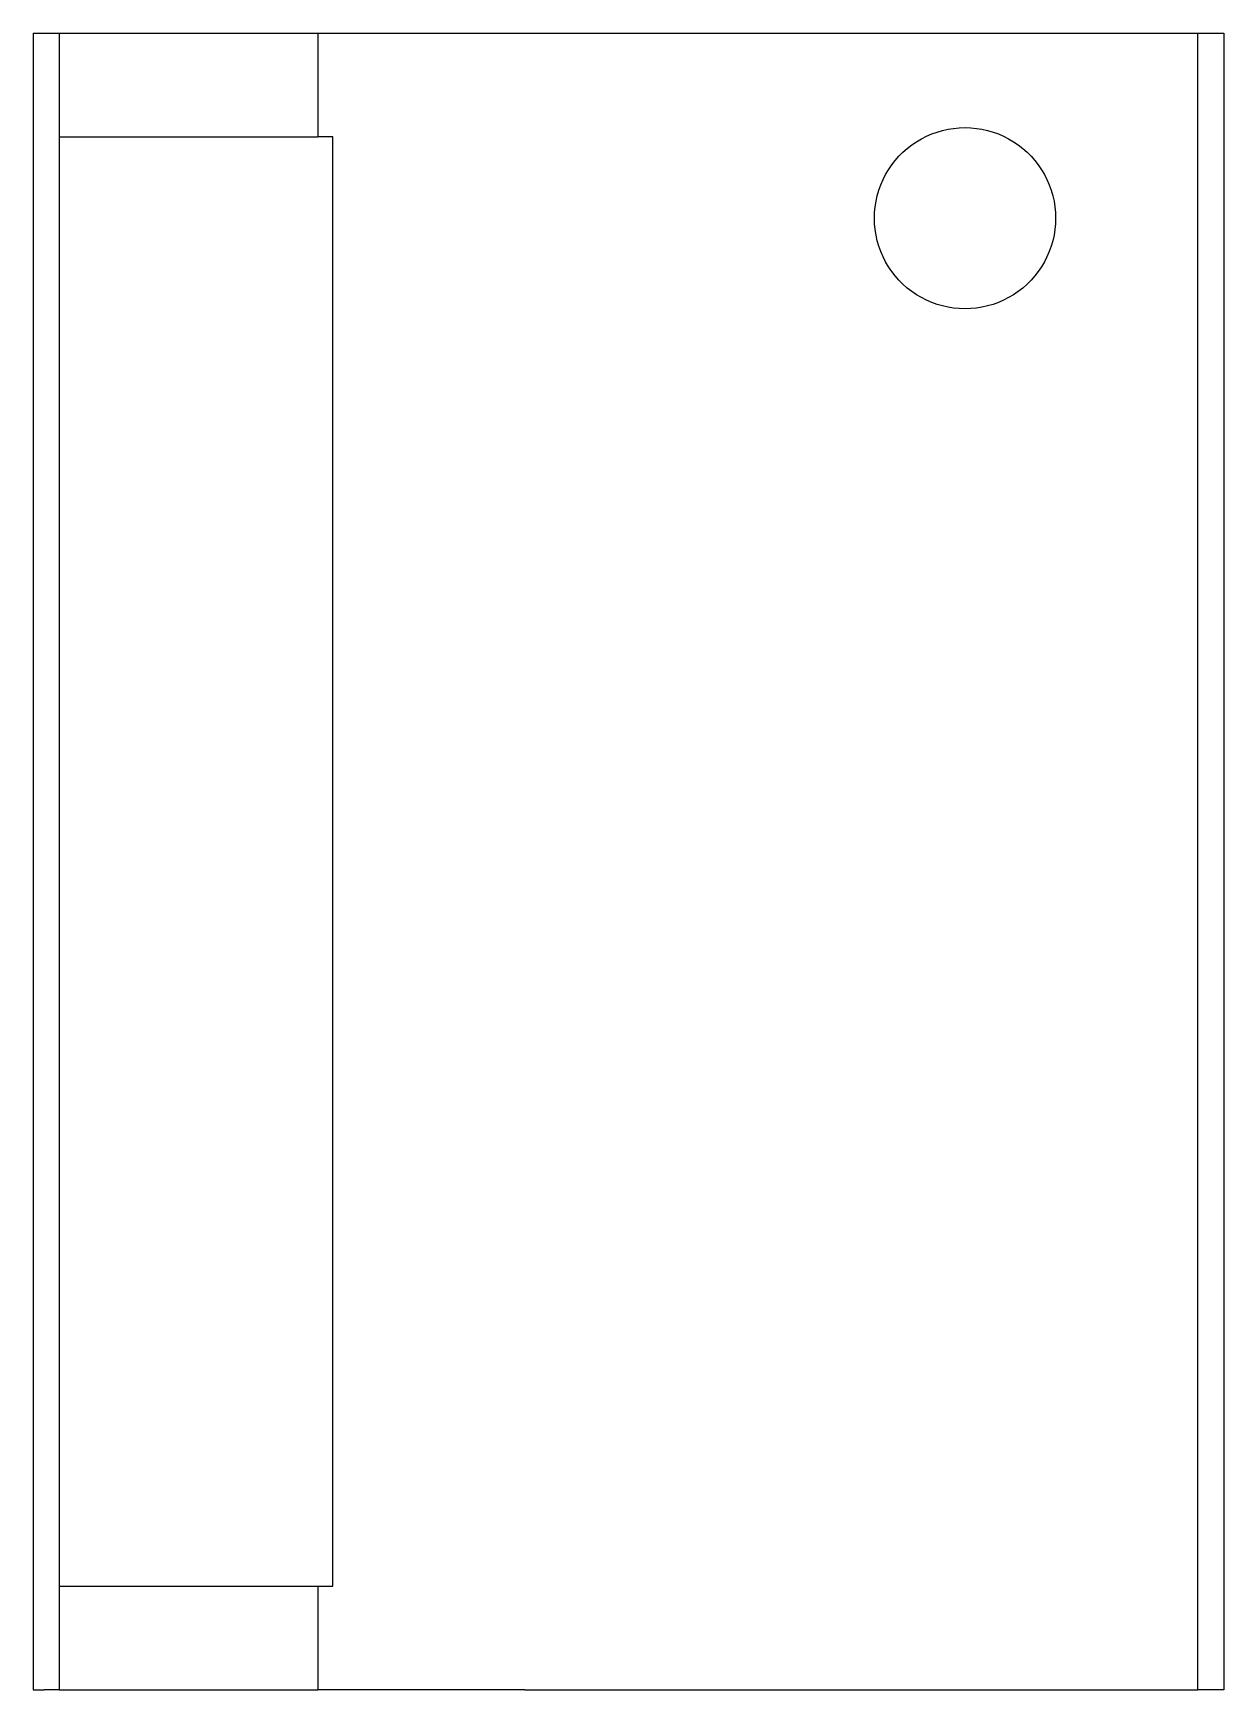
# Model space of a CAD drawing. Header units: metres. Extents: x -46 to 0, y 0 to 64.
import ezdxf

# ---------------------------------------------------------------- set-up
doc = ezdxf.new("R2010")
doc.units = ezdxf.units.M

msp = doc.modelspace()

# ---------------------------------------------------------------- linework, layer by layer
for points in [[(-46, 64), (-46, 62.72), (-46, 61.44), (-46, 60.16), (-46, 58.88), (-46, 57.6), (-46, 56.32), (-46, 55.04), (-46, 53.76), (-46, 52.48), (-46, 51.2), (-46, 49.92), (-46, 48.64), (-46, 47.36), (-46, 46.08), (-46, 44.8), (-46, 43.52), (-46, 42.24), (-46, 40.96), (-46, 39.68), (-46, 38.4), (-46, 37.12), (-46, 35.84), (-46, 34.56), (-46, 33.28), (-46, 32), (-46, 30.72), (-46, 29.44), (-46, 28.16), (-46, 26.88), (-46, 25.6), (-46, 24.32), (-46, 23.04), (-46, 21.76), (-46, 20.48), (-46, 19.2), (-46, 17.92), (-46, 16.64), (-46, 15.36), (-46, 14.08), (-46, 12.8), (-46, 11.52), (-46, 10.24), (-46, 8.96), (-46, 7.68), (-46, 6.4), (-46, 5.12), (-46, 3.84), (-46, 2.56), (-46, 1.28), (-46, 0)], [(-46, 64), (-45.999, 64), (-45.999, 64), (-45.998, 64), (-45.997, 64), (-45.995, 64), (-45.993, 64), (-45.991, 64), (-45.988, 64), (-45.985, 64), (-45.982, 64), (-45.979, 64), (-45.975, 64), (-45.97, 64), (-45.966, 64), (-45.961, 64), (-45.955, 64), (-45.95, 64), (-45.944, 64), (-45.937, 64), (-45.93, 64), (-45.923, 64), (-45.916, 64), (-45.908, 64), (-45.9, 64), (-45.892, 64), (-45.883, 64), (-45.873, 64), (-45.864, 64), (-45.854, 64), (-45.844, 64), (-45.834, 64), (-45.823, 64), (-45.812, 64), (-45.8, 64), (-45.788, 64), (-45.776, 64), (-45.764, 64), (-45.751, 64), (-45.738, 64), (-45.724, 64), (-45.71, 64), (-45.696, 64), (-45.682, 64), (-45.667, 64), (-45.652, 64), (-45.636, 64), (-45.621, 64), (-45.604, 64), (-45.588, 64), (-45.571, 64)], [(-45.571, 64), (-45.55, 64), (-45.528, 64), (-45.506, 64), (-45.485, 64), (-45.465, 64), (-45.444, 64), (-45.424, 64), (-45.405, 64), (-45.386, 64), (-45.368, 64), (-45.35, 64), (-45.332, 64), (-45.315, 64), (-45.298, 64), (-45.282, 64), (-45.267, 64), (-45.251, 64), (-45.236, 64), (-45.222, 64), (-45.208, 64), (-45.194, 64), (-45.181, 64), (-45.169, 64), (-45.156, 64), (-45.144, 64), (-45.133, 64), (-45.123, 64), (-45.112, 64), (-45.102, 64), (-45.093, 64), (-45.084, 64), (-45.075, 64), (-45.067, 64), (-45.06, 64), (-45.052, 64), (-45.046, 64), (-45.04, 64), (-45.034, 64), (-45.028, 64), (-45.024, 64), (-45.019, 64), (-45.015, 64), (-45.011, 64), (-45.009, 64), (-45.006, 64), (-45.004, 64), (-45.002, 64), (-45.002, 64), (-45.001, 64), (-45, 64)], [(-45, 64), (-45, 63.92), (-45, 63.84), (-45, 63.76), (-45, 63.68), (-45, 63.6), (-45, 63.52), (-45, 63.44), (-45, 63.36), (-45, 63.28), (-45, 63.2), (-45, 63.12), (-45, 63.04), (-45, 62.96), (-45, 62.88), (-45, 62.8), (-45, 62.72), (-45, 62.64), (-45, 62.56), (-45, 62.48), (-45, 62.4), (-45, 62.32), (-45, 62.24), (-45, 62.16), (-45, 62.08), (-45, 62), (-45, 61.92), (-45, 61.84), (-45, 61.76), (-45, 61.68), (-45, 61.6), (-45, 61.52), (-45, 61.44), (-45, 61.36), (-45, 61.28), (-45, 61.2), (-45, 61.12), (-45, 61.04), (-45, 60.96), (-45, 60.88), (-45, 60.8), (-45, 60.72), (-45, 60.64), (-45, 60.56), (-45, 60.48), (-45, 60.4), (-45, 60.32), (-45, 60.24), (-45, 60.16), (-45, 60.08), (-45, 60)], [(-45, 64), (-44.965, 64), (-44.93, 64), (-44.895, 64), (-44.83, 64), (-44.727, 64), (-44.623, 64), (-44.52, 64), (-44.362, 64), (-44.195, 64), (-44.028, 64), (-43.846, 64), (-43.624, 64), (-43.402, 64), (-43.181, 64), (-42.928, 64), (-42.662, 64), (-42.397, 64), (-42.127, 64), (-41.831, 64), (-41.535, 64), (-41.239, 64), (-40.935, 64), (-40.623, 64), (-40.312, 64), (-40, 64), (-39.688, 64), (-39.377, 64), (-39.065, 64), (-38.761, 64), (-38.465, 64), (-38.169, 64), (-37.873, 64), (-37.603, 64), (-37.338, 64), (-37.072, 64), (-36.819, 64), (-36.598, 64), (-36.376, 64), (-36.154, 64), (-35.972, 64), (-35.805, 64), (-35.638, 64), (-35.48, 64), (-35.377, 64), (-35.273, 64), (-35.17, 64), (-35.105, 64), (-35.07, 64), (-35.035, 64), (-35, 64)], [(-35, 64), (-35, 63.92), (-35, 63.84), (-35, 63.76), (-35, 63.68), (-35, 63.6), (-35, 63.52), (-35, 63.44), (-35, 63.36), (-35, 63.28), (-35, 63.2), (-35, 63.12), (-35, 63.04), (-35, 62.96), (-35, 62.88), (-35, 62.8), (-35, 62.72), (-35, 62.64), (-35, 62.56), (-35, 62.48), (-35, 62.4), (-35, 62.32), (-35, 62.24), (-35, 62.16), (-35, 62.08), (-35, 62), (-35, 61.92), (-35, 61.84), (-35, 61.76), (-35, 61.68), (-35, 61.6), (-35, 61.52), (-35, 61.44), (-35, 61.36), (-35, 61.28), (-35, 61.2), (-35, 61.12), (-35, 61.04), (-35, 60.96), (-35, 60.88), (-35, 60.8), (-35, 60.72), (-35, 60.64), (-35, 60.56), (-35, 60.48), (-35, 60.4), (-35, 60.32), (-35, 60.24), (-35, 60.16), (-35, 60.08), (-35, 60)], [(-35, 64), (-34.986, 64), (-34.972, 64), (-34.958, 64), (-34.932, 64), (-34.89, 64), (-34.848, 64), (-34.805, 64), (-34.74, 64), (-34.67, 64), (-34.601, 64), (-34.524, 64), (-34.427, 64), (-34.331, 64), (-34.235, 64), (-34.121, 64), (-33.999, 64), (-33.878, 64), (-33.753, 64), (-33.608, 64), (-33.462, 64), (-33.317, 64), (-33.159, 64), (-32.992, 64), (-32.824, 64), (-32.657, 64), (-32.47, 64), (-32.282, 64), (-32.095, 64), (-31.9, 64), (-31.695, 64), (-31.49, 64), (-31.286, 64), (-31.068, 64), (-30.848, 64), (-30.628, 64), (-30.405, 64), (-30.173, 64), (-29.941, 64), (-29.709, 64), (-29.47, 64), (-29.228, 64), (-28.987, 64), (-28.745, 64), (-28.497, 64), (-28.249, 64), (-28.002, 64), (-27.752, 64), (-27.502, 64), (-27.251, 64), (-27, 64)], [(-27, 64), (-26.48, 64), (-25.96, 64), (-25.44, 64), (-24.92, 64), (-24.4, 64), (-23.88, 64), (-23.36, 64), (-22.84, 64), (-22.32, 64), (-21.8, 64), (-21.28, 64), (-20.76, 64), (-20.24, 64), (-19.72, 64), (-19.2, 64), (-18.68, 64), (-18.16, 64), (-17.64, 64), (-17.12, 64), (-16.6, 64), (-16.08, 64), (-15.56, 64), (-15.04, 64), (-14.52, 64), (-14, 64), (-13.48, 64), (-12.96, 64), (-12.44, 64), (-11.92, 64), (-11.4, 64), (-10.88, 64), (-10.36, 64), (-9.84, 64), (-9.32, 64), (-8.8, 64), (-8.28, 64), (-7.76, 64), (-7.24, 64), (-6.72, 64), (-6.2, 64), (-5.68, 64), (-5.16, 64), (-4.64, 64), (-4.12, 64), (-3.6, 64), (-3.08, 64), (-2.56, 64), (-2.04, 64), (-1.52, 64), (-1, 64)], [(-1, 0), (-1, 1.28), (-1, 2.56), (-1, 3.84), (-1, 5.12), (-1, 6.4), (-1, 7.68), (-1, 8.96), (-1, 10.24), (-1, 11.52), (-1, 12.8), (-1, 14.08), (-1, 15.36), (-1, 16.64), (-1, 17.92), (-1, 19.2), (-1, 20.48), (-1, 21.76), (-1, 23.04), (-1, 24.32), (-1, 25.6), (-1, 26.88), (-1, 28.16), (-1, 29.44), (-1, 30.72), (-1, 32), (-1, 33.28), (-1, 34.56), (-1, 35.84), (-1, 37.12), (-1, 38.4), (-1, 39.68), (-1, 40.96), (-1, 42.24), (-1, 43.52), (-1, 44.8), (-1, 46.08), (-1, 47.36), (-1, 48.64), (-1, 49.92), (-1, 51.2), (-1, 52.48), (-1, 53.76), (-1, 55.04), (-1, 56.32), (-1, 57.6), (-1, 58.88), (-1, 60.16), (-1, 61.44), (-1, 62.72), (-1, 64)], [(-1, 64), (-0.98, 64), (-0.96, 64), (-0.94, 64), (-0.92, 64), (-0.9, 64), (-0.88, 64), (-0.86, 64), (-0.84, 64), (-0.82, 64), (-0.8, 64), (-0.78, 64), (-0.76, 64), (-0.74, 64), (-0.72, 64), (-0.7, 64), (-0.68, 64), (-0.66, 64), (-0.64, 64), (-0.62, 64), (-0.6, 64), (-0.58, 64), (-0.56, 64), (-0.54, 64), (-0.52, 64), (-0.5, 64), (-0.48, 64), (-0.46, 64), (-0.44, 64), (-0.42, 64), (-0.4, 64), (-0.38, 64), (-0.36, 64), (-0.34, 64), (-0.32, 64), (-0.3, 64), (-0.28, 64), (-0.26, 64), (-0.24, 64), (-0.22, 64), (-0.2, 64), (-0.18, 64), (-0.16, 64), (-0.14, 64), (-0.12, 64), (-0.1, 64), (-0.08, 64), (-0.06, 64), (-0.04, 64), (-0.02, 64), (0, 64)], [(0, 64), (0, 62.72), (0, 61.44), (0, 60.16), (0, 58.88), (0, 57.6), (0, 56.32), (0, 55.04), (0, 53.76), (0, 52.48), (0, 51.2), (0, 49.92), (0, 48.64), (0, 47.36), (0, 46.08), (0, 44.8), (0, 43.52), (0, 42.24), (0, 40.96), (0, 39.68), (0, 38.4), (0, 37.12), (0, 35.84), (0, 34.56), (0, 33.28), (0, 32), (0, 30.72), (0, 29.44), (0, 28.16), (0, 26.88), (0, 25.6), (0, 24.32), (0, 23.04), (0, 21.76), (0, 20.48), (0, 19.2), (0, 17.92), (0, 16.64), (0, 15.36), (0, 14.08), (0, 12.8), (0, 11.52), (0, 10.24), (0, 8.96), (0, 7.68), (0, 6.4), (0, 5.12), (0, 3.84), (0, 2.56), (0, 1.28), (0, 0)], [(-13.5, 56.85), (-13.493, 57.07), (-13.472, 57.289), (-13.438, 57.506), (-13.39, 57.72), (-13.329, 57.932), (-13.254, 58.138), (-13.167, 58.34), (-13.067, 58.536), (-12.955, 58.725), (-12.832, 58.907), (-12.697, 59.081), (-12.551, 59.246), (-12.396, 59.401), (-12.231, 59.547), (-12.057, 59.682), (-11.875, 59.805), (-11.686, 59.917), (-11.49, 60.017), (-11.288, 60.104), (-11.082, 60.179), (-10.87, 60.24), (-10.656, 60.288), (-10.439, 60.322), (-10.22, 60.343), (-10, 60.35), (-9.78, 60.343), (-9.561, 60.322), (-9.344, 60.288), (-9.13, 60.24), (-8.918, 60.179), (-8.712, 60.104), (-8.51, 60.017), (-8.314, 59.917), (-8.125, 59.805), (-7.943, 59.682), (-7.769, 59.547), (-7.604, 59.401), (-7.449, 59.246), (-7.303, 59.081), (-7.168, 58.907), (-7.045, 58.725), (-6.933, 58.536), (-6.833, 58.34), (-6.746, 58.138), (-6.671, 57.932), (-6.61, 57.72), (-6.562, 57.506), (-6.528, 57.289), (-6.507, 57.07), (-6.5, 56.85)], [(-45, 60), (-45, 58.88), (-45, 57.76), (-45, 56.64), (-45, 55.52), (-45, 54.4), (-45, 53.28), (-45, 52.16), (-45, 51.04), (-45, 49.92), (-45, 48.8), (-45, 47.68), (-45, 46.56), (-45, 45.44), (-45, 44.32), (-45, 43.2), (-45, 42.08), (-45, 40.96), (-45, 39.84), (-45, 38.72), (-45, 37.6), (-45, 36.48), (-45, 35.36), (-45, 34.24), (-45, 33.12), (-45, 32), (-45, 30.88), (-45, 29.76), (-45, 28.64), (-45, 27.52), (-45, 26.4), (-45, 25.28), (-45, 24.16), (-45, 23.04), (-45, 21.92), (-45, 20.8), (-45, 19.68), (-45, 18.56), (-45, 17.44), (-45, 16.32), (-45, 15.2), (-45, 14.08), (-45, 12.96), (-45, 11.84), (-45, 10.72), (-45, 9.6), (-45, 8.48), (-45, 7.36), (-45, 6.24), (-45, 5.12), (-45, 4)], [(-45, 60), (-44.965, 60), (-44.93, 60), (-44.895, 60), (-44.83, 60), (-44.727, 60), (-44.623, 60), (-44.52, 60), (-44.362, 60), (-44.195, 60), (-44.028, 60), (-43.846, 60), (-43.624, 60), (-43.402, 60), (-43.181, 60), (-42.928, 60), (-42.662, 60), (-42.397, 60), (-42.127, 60), (-41.831, 60), (-41.535, 60), (-41.239, 60), (-40.935, 60), (-40.623, 60), (-40.312, 60), (-40, 60), (-39.688, 60), (-39.377, 60), (-39.065, 60), (-38.761, 60), (-38.465, 60), (-38.169, 60), (-37.873, 60), (-37.603, 60), (-37.338, 60), (-37.072, 60), (-36.819, 60), (-36.598, 60), (-36.376, 60), (-36.154, 60), (-35.972, 60), (-35.805, 60), (-35.638, 60), (-35.48, 60), (-35.377, 60), (-35.273, 60), (-35.17, 60), (-35.105, 60), (-35.07, 60), (-35.035, 60), (-35, 60)], [(-34.416, 60), (-34.438, 60), (-34.461, 60), (-34.483, 60), (-34.505, 60), (-34.525, 60), (-34.546, 60), (-34.567, 60), (-34.586, 60), (-34.605, 60), (-34.624, 60), (-34.643, 60), (-34.66, 60), (-34.678, 60), (-34.695, 60), (-34.712, 60), (-34.728, 60), (-34.743, 60), (-34.759, 60), (-34.773, 60), (-34.787, 60), (-34.802, 60), (-34.815, 60), (-34.828, 60), (-34.84, 60), (-34.853, 60), (-34.864, 60), (-34.875, 60), (-34.885, 60), (-34.896, 60), (-34.905, 60), (-34.914, 60), (-34.923, 60), (-34.931, 60), (-34.939, 60), (-34.946, 60), (-34.953, 60), (-34.959, 60), (-34.965, 60), (-34.971, 60), (-34.976, 60), (-34.98, 60), (-34.984, 60), (-34.988, 60), (-34.991, 60), (-34.993, 60), (-34.996, 60), (-34.997, 60), (-34.998, 60), (-34.999, 60), (-35, 60)], [(-34.416, 4), (-34.416, 5.12), (-34.416, 6.24), (-34.416, 7.36), (-34.416, 8.48), (-34.416, 9.6), (-34.416, 10.72), (-34.416, 11.84), (-34.416, 12.96), (-34.416, 14.08), (-34.416, 15.2), (-34.416, 16.32), (-34.416, 17.44), (-34.416, 18.56), (-34.416, 19.68), (-34.416, 20.8), (-34.416, 21.92), (-34.416, 23.04), (-34.416, 24.16), (-34.416, 25.28), (-34.416, 26.4), (-34.416, 27.52), (-34.416, 28.64), (-34.416, 29.76), (-34.416, 30.88), (-34.416, 32), (-34.416, 33.12), (-34.416, 34.24), (-34.416, 35.36), (-34.416, 36.48), (-34.416, 37.6), (-34.416, 38.72), (-34.416, 39.84), (-34.416, 40.96), (-34.416, 42.08), (-34.416, 43.2), (-34.416, 44.32), (-34.416, 45.44), (-34.416, 46.56), (-34.416, 47.68), (-34.416, 48.8), (-34.416, 49.92), (-34.416, 51.04), (-34.416, 52.16), (-34.416, 53.28), (-34.416, 54.4), (-34.416, 55.52), (-34.416, 56.64), (-34.416, 57.76), (-34.416, 58.88), (-34.416, 60)], [(-6.5, 56.85), (-6.507, 56.63), (-6.528, 56.411), (-6.562, 56.194), (-6.61, 55.98), (-6.671, 55.768), (-6.746, 55.562), (-6.833, 55.36), (-6.933, 55.164), (-7.045, 54.975), (-7.168, 54.793), (-7.303, 54.619), (-7.449, 54.454), (-7.604, 54.299), (-7.769, 54.153), (-7.943, 54.018), (-8.125, 53.895), (-8.314, 53.783), (-8.51, 53.683), (-8.712, 53.596), (-8.918, 53.521), (-9.13, 53.46), (-9.344, 53.412), (-9.561, 53.378), (-9.78, 53.357), (-10, 53.35), (-10.22, 53.357), (-10.439, 53.378), (-10.656, 53.412), (-10.87, 53.46), (-11.082, 53.521), (-11.288, 53.596), (-11.49, 53.683), (-11.686, 53.783), (-11.875, 53.895), (-12.057, 54.018), (-12.231, 54.153), (-12.396, 54.299), (-12.551, 54.454), (-12.697, 54.619), (-12.832, 54.793), (-12.955, 54.975), (-13.067, 55.164), (-13.167, 55.36), (-13.254, 55.562), (-13.329, 55.768), (-13.39, 55.98), (-13.438, 56.194), (-13.472, 56.411), (-13.493, 56.63), (-13.5, 56.85)], [(-45, 4), (-45, 3.92), (-45, 3.84), (-45, 3.76), (-45, 3.68), (-45, 3.6), (-45, 3.52), (-45, 3.44), (-45, 3.36), (-45, 3.28), (-45, 3.2), (-45, 3.12), (-45, 3.04), (-45, 2.96), (-45, 2.88), (-45, 2.8), (-45, 2.72), (-45, 2.64), (-45, 2.56), (-45, 2.48), (-45, 2.4), (-45, 2.32), (-45, 2.24), (-45, 2.16), (-45, 2.08), (-45, 2), (-45, 1.92), (-45, 1.84), (-45, 1.76), (-45, 1.68), (-45, 1.6), (-45, 1.52), (-45, 1.44), (-45, 1.36), (-45, 1.28), (-45, 1.2), (-45, 1.12), (-45, 1.04), (-45, 0.96), (-45, 0.88), (-45, 0.8), (-45, 0.72), (-45, 0.64), (-45, 0.56), (-45, 0.48), (-45, 0.4), (-45, 0.32), (-45, 0.24), (-45, 0.16), (-45, 0.08), (-45, 0)], [(-45, 4), (-44.965, 4), (-44.93, 4), (-44.895, 4), (-44.83, 4), (-44.727, 4), (-44.623, 4), (-44.52, 4), (-44.362, 4), (-44.195, 4), (-44.028, 4), (-43.846, 4), (-43.624, 4), (-43.402, 4), (-43.181, 4), (-42.928, 4), (-42.662, 4), (-42.397, 4), (-42.127, 4), (-41.831, 4), (-41.535, 4), (-41.239, 4), (-40.935, 4), (-40.623, 4), (-40.312, 4), (-40, 4), (-39.688, 4), (-39.377, 4), (-39.065, 4), (-38.761, 4), (-38.465, 4), (-38.169, 4), (-37.873, 4), (-37.603, 4), (-37.338, 4), (-37.072, 4), (-36.819, 4), (-36.598, 4), (-36.376, 4), (-36.154, 4), (-35.972, 4), (-35.805, 4), (-35.638, 4), (-35.48, 4), (-35.377, 4), (-35.273, 4), (-35.17, 4), (-35.105, 4), (-35.07, 4), (-35.035, 4), (-35, 4)], [(-35, 4), (-35, 3.92), (-35, 3.84), (-35, 3.76), (-35, 3.68), (-35, 3.6), (-35, 3.52), (-35, 3.44), (-35, 3.36), (-35, 3.28), (-35, 3.2), (-35, 3.12), (-35, 3.04), (-35, 2.96), (-35, 2.88), (-35, 2.8), (-35, 2.72), (-35, 2.64), (-35, 2.56), (-35, 2.48), (-35, 2.4), (-35, 2.32), (-35, 2.24), (-35, 2.16), (-35, 2.08), (-35, 2), (-35, 1.92), (-35, 1.84), (-35, 1.76), (-35, 1.68), (-35, 1.6), (-35, 1.52), (-35, 1.44), (-35, 1.36), (-35, 1.28), (-35, 1.2), (-35, 1.12), (-35, 1.04), (-35, 0.96), (-35, 0.88), (-35, 0.8), (-35, 0.72), (-35, 0.64), (-35, 0.56), (-35, 0.48), (-35, 0.4), (-35, 0.32), (-35, 0.24), (-35, 0.16), (-35, 0.08), (-35, 0)], [(-35, 4), (-34.999, 4), (-34.998, 4), (-34.997, 4), (-34.996, 4), (-34.993, 4), (-34.991, 4), (-34.988, 4), (-34.984, 4), (-34.98, 4), (-34.976, 4), (-34.971, 4), (-34.965, 4), (-34.959, 4), (-34.953, 4), (-34.946, 4), (-34.939, 4), (-34.931, 4), (-34.923, 4), (-34.914, 4), (-34.905, 4), (-34.896, 4), (-34.885, 4), (-34.875, 4), (-34.864, 4), (-34.853, 4), (-34.84, 4), (-34.828, 4), (-34.815, 4), (-34.802, 4), (-34.787, 4), (-34.773, 4), (-34.759, 4), (-34.743, 4), (-34.728, 4), (-34.712, 4), (-34.695, 4), (-34.678, 4), (-34.66, 4), (-34.643, 4), (-34.624, 4), (-34.605, 4), (-34.586, 4), (-34.567, 4), (-34.546, 4), (-34.525, 4), (-34.505, 4), (-34.483, 4), (-34.461, 4), (-34.438, 4), (-34.416, 4)], [(-46, 0), (-45.999, 0), (-45.999, 0), (-45.998, 0), (-45.997, 0), (-45.995, 0), (-45.993, 0), (-45.991, 0), (-45.988, 0), (-45.985, 0), (-45.982, 0), (-45.979, 0), (-45.975, 0), (-45.97, 0), (-45.966, 0), (-45.961, 0), (-45.955, 0), (-45.95, 0), (-45.944, 0), (-45.937, 0), (-45.93, 0), (-45.923, 0), (-45.916, 0), (-45.908, 0), (-45.9, 0), (-45.892, 0), (-45.883, 0), (-45.873, 0), (-45.864, 0), (-45.854, 0), (-45.844, 0), (-45.834, 0), (-45.823, 0), (-45.812, 0), (-45.8, 0), (-45.788, 0), (-45.776, 0), (-45.764, 0), (-45.751, 0), (-45.738, 0), (-45.724, 0), (-45.71, 0), (-45.696, 0), (-45.682, 0), (-45.667, 0), (-45.652, 0), (-45.636, 0), (-45.621, 0), (-45.604, 0), (-45.588, 0), (-45.571, 0)], [(-45, 0), (-45.001, 0), (-45.002, 0), (-45.002, 0), (-45.004, 0), (-45.006, 0), (-45.009, 0), (-45.011, 0), (-45.015, 0), (-45.019, 0), (-45.024, 0), (-45.028, 0), (-45.034, 0), (-45.04, 0), (-45.046, 0), (-45.052, 0), (-45.06, 0), (-45.067, 0), (-45.075, 0), (-45.084, 0), (-45.093, 0), (-45.102, 0), (-45.112, 0), (-45.123, 0), (-45.133, 0), (-45.144, 0), (-45.156, 0), (-45.169, 0), (-45.181, 0), (-45.194, 0), (-45.208, 0), (-45.222, 0), (-45.236, 0), (-45.251, 0), (-45.267, 0), (-45.282, 0), (-45.298, 0), (-45.315, 0), (-45.332, 0), (-45.35, 0), (-45.368, 0), (-45.386, 0), (-45.405, 0), (-45.424, 0), (-45.444, 0), (-45.465, 0), (-45.485, 0), (-45.506, 0), (-45.528, 0), (-45.55, 0), (-45.571, 0)], [(-45, 0), (-44.965, 0), (-44.93, 0), (-44.895, 0), (-44.83, 0), (-44.727, 0), (-44.623, 0), (-44.52, 0), (-44.362, 0), (-44.195, 0), (-44.028, 0), (-43.846, 0), (-43.624, 0), (-43.402, 0), (-43.181, 0), (-42.928, 0), (-42.662, 0), (-42.397, 0), (-42.127, 0), (-41.831, 0), (-41.535, 0), (-41.239, 0), (-40.935, 0), (-40.623, 0), (-40.312, 0), (-40, 0), (-39.688, 0), (-39.377, 0), (-39.065, 0), (-38.761, 0), (-38.465, 0), (-38.169, 0), (-37.873, 0), (-37.603, 0), (-37.338, 0), (-37.072, 0), (-36.819, 0), (-36.598, 0), (-36.376, 0), (-36.154, 0), (-35.972, 0), (-35.805, 0), (-35.638, 0), (-35.48, 0), (-35.377, 0), (-35.273, 0), (-35.17, 0), (-35.105, 0), (-35.07, 0), (-35.035, 0), (-35, 0)], [(-27, 0), (-27.251, 0), (-27.502, 0), (-27.752, 0), (-28.002, 0), (-28.249, 0), (-28.497, 0), (-28.745, 0), (-28.987, 0), (-29.228, 0), (-29.47, 0), (-29.709, 0), (-29.941, 0), (-30.173, 0), (-30.405, 0), (-30.628, 0), (-30.848, 0), (-31.068, 0), (-31.286, 0), (-31.49, 0), (-31.695, 0), (-31.9, 0), (-32.095, 0), (-32.282, 0), (-32.47, 0), (-32.657, 0), (-32.824, 0), (-32.992, 0), (-33.159, 0), (-33.317, 0), (-33.462, 0), (-33.608, 0), (-33.753, 0), (-33.878, 0), (-33.999, 0), (-34.121, 0), (-34.235, 0), (-34.331, 0), (-34.427, 0), (-34.524, 0), (-34.601, 0), (-34.67, 0), (-34.74, 0), (-34.805, 0), (-34.848, 0), (-34.89, 0), (-34.932, 0), (-34.958, 0), (-34.972, 0), (-34.986, 0), (-35, 0)], [(-27, 0), (-26.48, 0), (-25.96, 0), (-25.44, 0), (-24.92, 0), (-24.4, 0), (-23.88, 0), (-23.36, 0), (-22.84, 0), (-22.32, 0), (-21.8, 0), (-21.28, 0), (-20.76, 0), (-20.24, 0), (-19.72, 0), (-19.2, 0), (-18.68, 0), (-18.16, 0), (-17.64, 0), (-17.12, 0), (-16.6, 0), (-16.08, 0), (-15.56, 0), (-15.04, 0), (-14.52, 0), (-14, 0), (-13.48, 0), (-12.96, 0), (-12.44, 0), (-11.92, 0), (-11.4, 0), (-10.88, 0), (-10.36, 0), (-9.84, 0), (-9.32, 0), (-8.8, 0), (-8.28, 0), (-7.76, 0), (-7.24, 0), (-6.72, 0), (-6.2, 0), (-5.68, 0), (-5.16, 0), (-4.64, 0), (-4.12, 0), (-3.6, 0), (-3.08, 0), (-2.56, 0), (-2.04, 0), (-1.52, 0), (-1, 0)], [(0, 0), (-0.02, 0), (-0.04, 0), (-0.06, 0), (-0.08, 0), (-0.1, 0), (-0.12, 0), (-0.14, 0), (-0.16, 0), (-0.18, 0), (-0.2, 0), (-0.22, 0), (-0.24, 0), (-0.26, 0), (-0.28, 0), (-0.3, 0), (-0.32, 0), (-0.34, 0), (-0.36, 0), (-0.38, 0), (-0.4, 0), (-0.42, 0), (-0.44, 0), (-0.46, 0), (-0.48, 0), (-0.5, 0), (-0.52, 0), (-0.54, 0), (-0.56, 0), (-0.58, 0), (-0.6, 0), (-0.62, 0), (-0.64, 0), (-0.66, 0), (-0.68, 0), (-0.7, 0), (-0.72, 0), (-0.74, 0), (-0.76, 0), (-0.78, 0), (-0.8, 0), (-0.82, 0), (-0.84, 0), (-0.86, 0), (-0.88, 0), (-0.9, 0), (-0.92, 0), (-0.94, 0), (-0.96, 0), (-0.98, 0), (-1, 0)]]:
    msp.add_lwpolyline(points)

doc.saveas('drawing.dxf')
